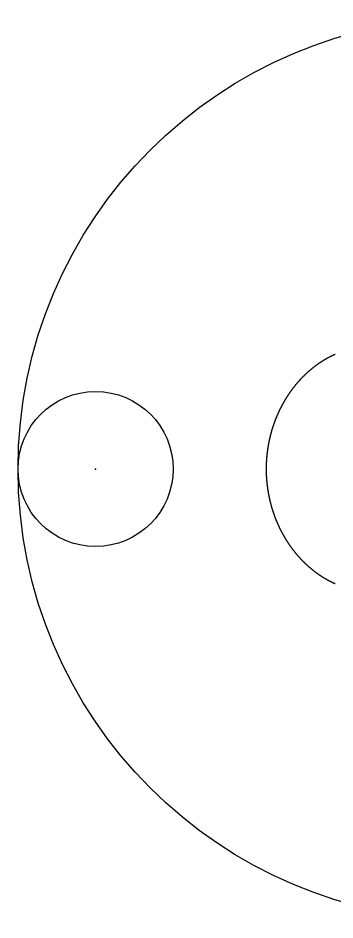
# Model space of a CAD drawing. Header units: metres. Extents: x -1 to 1, y -1 to 1.
# Drawn here: x -1 to -0.297, y -1 to 1 of the extents above; entities that cross this region are included whole.
import ezdxf

# ---------------------------------------------------------------- set-up
doc = ezdxf.new("R2010")
doc.units = ezdxf.units.M

msp = doc.modelspace()

# ---------------------------------------------------------------- linework, layer by layer
at = {"color": 1}
msp.add_lwpolyline([(-0.2967, -0.2546), (-0.2972, -0.2544), (-0.2976, -0.2542), (-0.298, -0.254), (-0.2984, -0.2538), (-0.2989, -0.2536), (-0.2993, -0.2535), (-0.2997, -0.2533), (-0.3001, -0.2531), (-0.3006, -0.2529), (-0.301, -0.2527), (-0.3014, -0.2525), (-0.3019, -0.2523), (-0.3023, -0.2521), (-0.3027, -0.2518), (-0.3031, -0.2516), (-0.3036, -0.2514), (-0.304, -0.2512), (-0.3044, -0.251), (-0.3049, -0.2508), (-0.3053, -0.2506), (-0.3057, -0.2504), (-0.3062, -0.2502), (-0.3066, -0.2499), (-0.307, -0.2497), (-0.3075, -0.2495), (-0.3079, -0.2493), (-0.3083, -0.249), (-0.3088, -0.2488), (-0.3092, -0.2486), (-0.3097, -0.2484), (-0.3101, -0.2481), (-0.3105, -0.2479), (-0.311, -0.2477), (-0.3114, -0.2474), (-0.3118, -0.2472), (-0.3123, -0.2469), (-0.3127, -0.2467), (-0.3132, -0.2465), (-0.3136, -0.2462), (-0.314, -0.246), (-0.3145, -0.2457), (-0.3149, -0.2455), (-0.3154, -0.2452), (-0.3158, -0.245), (-0.3163, -0.2447), (-0.3167, -0.2445), (-0.3171, -0.2442), (-0.3176, -0.244), (-0.318, -0.2437), (-0.3185, -0.2435), (-0.3189, -0.2432), (-0.3194, -0.2429), (-0.3198, -0.2427), (-0.3202, -0.2424), (-0.3207, -0.2421), (-0.3211, -0.2419), (-0.3216, -0.2416), (-0.322, -0.2413), (-0.3225, -0.241), (-0.3229, -0.2408), (-0.3234, -0.2405), (-0.3238, -0.2402), (-0.3243, -0.2399), (-0.3247, -0.2397), (-0.3252, -0.2394), (-0.3256, -0.2391), (-0.326, -0.2388), (-0.3265, -0.2385), (-0.3269, -0.2382), (-0.3274, -0.2379), (-0.3278, -0.2376), (-0.3283, -0.2373), (-0.3287, -0.237), (-0.3292, -0.2367), (-0.3296, -0.2364), (-0.3301, -0.2361), (-0.3305, -0.2358), (-0.331, -0.2355), (-0.3314, -0.2352), (-0.3319, -0.2349), (-0.3323, -0.2346), (-0.3328, -0.2343), (-0.3332, -0.234), (-0.3337, -0.2337), (-0.3341, -0.2334), (-0.3346, -0.2331), (-0.335, -0.2327), (-0.3355, -0.2324), (-0.3359, -0.2321), (-0.3364, -0.2318), (-0.3368, -0.2314), (-0.3373, -0.2311), (-0.3377, -0.2308), (-0.3382, -0.2305), (-0.3386, -0.2301), (-0.3391, -0.2298), (-0.3395, -0.2295), (-0.34, -0.2291), (-0.3404, -0.2288), (-0.3409, -0.2284), (-0.3413, -0.2281), (-0.3418, -0.2278), (-0.3422, -0.2274), (-0.3426, -0.2271), (-0.3431, -0.2267), (-0.3435, -0.2264), (-0.344, -0.226), (-0.3444, -0.2257), (-0.3449, -0.2253), (-0.3453, -0.225), (-0.3458, -0.2246), (-0.3462, -0.2242), (-0.3467, -0.2239), (-0.3471, -0.2235), (-0.3476, -0.2232), (-0.348, -0.2228), (-0.3485, -0.2224), (-0.3489, -0.2221), (-0.3494, -0.2217), (-0.3498, -0.2213), (-0.3503, -0.2209), (-0.3507, -0.2206), (-0.3511, -0.2202), (-0.3516, -0.2198), (-0.352, -0.2194), (-0.3525, -0.2191), (-0.3529, -0.2187), (-0.3534, -0.2183), (-0.3538, -0.2179), (-0.3543, -0.2175), (-0.3547, -0.2171), (-0.3552, -0.2167), (-0.3556, -0.2163), (-0.356, -0.2159), (-0.3565, -0.2155), (-0.3569, -0.2151), (-0.3574, -0.2147), (-0.3578, -0.2143), (-0.3582, -0.2139), (-0.3587, -0.2135), (-0.3591, -0.2131), (-0.3596, -0.2127), (-0.36, -0.2123), (-0.3604, -0.2119), (-0.3609, -0.2115), (-0.3613, -0.2111), (-0.3618, -0.2107), (-0.3622, -0.2102), (-0.3626, -0.2098), (-0.3631, -0.2094), (-0.3635, -0.209), (-0.364, -0.2086), (-0.3644, -0.2081), (-0.3648, -0.2077), (-0.3653, -0.2073), (-0.3657, -0.2068), (-0.3661, -0.2064), (-0.3666, -0.206), (-0.367, -0.2055), (-0.3674, -0.2051), (-0.3679, -0.2047), (-0.3683, -0.2042), (-0.3687, -0.2038), (-0.3692, -0.2033), (-0.3696, -0.2029), (-0.37, -0.2025), (-0.3704, -0.202), (-0.3709, -0.2016), (-0.3713, -0.2011), (-0.3717, -0.2006), (-0.3722, -0.2002), (-0.3726, -0.1997), (-0.373, -0.1993), (-0.3734, -0.1988), (-0.3739, -0.1984), (-0.3743, -0.1979), (-0.3747, -0.1974), (-0.3751, -0.197), (-0.3756, -0.1965), (-0.376, -0.196), (-0.3764, -0.1956), (-0.3768, -0.1951), (-0.3772, -0.1946), (-0.3777, -0.1941), (-0.3781, -0.1937), (-0.3785, -0.1932), (-0.3789, -0.1927), (-0.3793, -0.1922), (-0.3797, -0.1917), (-0.3802, -0.1913), (-0.3806, -0.1908), (-0.381, -0.1903), (-0.3814, -0.1898), (-0.3818, -0.1893), (-0.3822, -0.1888), (-0.3826, -0.1883), (-0.3831, -0.1878), (-0.3835, -0.1873), (-0.3839, -0.1868), (-0.3843, -0.1863), (-0.3847, -0.1858), (-0.3851, -0.1853), (-0.3855, -0.1848), (-0.3859, -0.1843), (-0.3863, -0.1838), (-0.3867, -0.1833), (-0.3871, -0.1828), (-0.3875, -0.1823), (-0.3879, -0.1818), (-0.3883, -0.1812), (-0.3887, -0.1807), (-0.3891, -0.1802), (-0.3895, -0.1797), (-0.3899, -0.1792), (-0.3903, -0.1786), (-0.3907, -0.1781), (-0.3911, -0.1776), (-0.3915, -0.1771), (-0.3919, -0.1765), (-0.3923, -0.176), (-0.3927, -0.1755), (-0.3931, -0.1749), (-0.3935, -0.1744), (-0.3938, -0.1739), (-0.3942, -0.1733), (-0.3946, -0.1728), (-0.395, -0.1722), (-0.3954, -0.1717), (-0.3958, -0.1712), (-0.3962, -0.1706), (-0.3965, -0.1701), (-0.3969, -0.1695), (-0.3973, -0.169), (-0.3977, -0.1684), (-0.3981, -0.1679), (-0.3984, -0.1673), (-0.3988, -0.1668), (-0.3992, -0.1662), (-0.3996, -0.1656), (-0.3999, -0.1651), (-0.4003, -0.1645), (-0.4007, -0.164), (-0.4011, -0.1634), (-0.4014, -0.1628), (-0.4018, -0.1623), (-0.4022, -0.1617), (-0.4025, -0.1611), (-0.4029, -0.1606), (-0.4033, -0.16), (-0.4036, -0.1594), (-0.404, -0.1588), (-0.4043, -0.1583), (-0.4047, -0.1577), (-0.4051, -0.1571), (-0.4054, -0.1565), (-0.4058, -0.1559), (-0.4061, -0.1554), (-0.4065, -0.1548), (-0.4068, -0.1542), (-0.4072, -0.1536), (-0.4075, -0.153), (-0.4079, -0.1524), (-0.4082, -0.1518), (-0.4086, -0.1512), (-0.4089, -0.1506), (-0.4093, -0.15), (-0.4096, -0.1494), (-0.41, -0.1488), (-0.4103, -0.1482), (-0.4106, -0.1476), (-0.411, -0.147), (-0.4113, -0.1464), (-0.4117, -0.1458), (-0.412, -0.1452), (-0.4123, -0.1446), (-0.4127, -0.144), (-0.413, -0.1434), (-0.4133, -0.1428), (-0.4137, -0.1422), (-0.414, -0.1416), (-0.4143, -0.1409), (-0.4146, -0.1403), (-0.415, -0.1397), (-0.4153, -0.1391), (-0.4156, -0.1385), (-0.4159, -0.1379), (-0.4163, -0.1372), (-0.4166, -0.1366), (-0.4169, -0.136), (-0.4172, -0.1354), (-0.4175, -0.1347), (-0.4178, -0.1341), (-0.4181, -0.1335), (-0.4185, -0.1328), (-0.4188, -0.1322), (-0.4191, -0.1316), (-0.4194, -0.1309), (-0.4197, -0.1303), (-0.42, -0.1297), (-0.4203, -0.129), (-0.4206, -0.1284), (-0.4209, -0.1278), (-0.4212, -0.1271), (-0.4215, -0.1265), (-0.4218, -0.1258), (-0.4221, -0.1252), (-0.4224, -0.1245), (-0.4227, -0.1239), (-0.423, -0.1232), (-0.4232, -0.1226), (-0.4235, -0.1219), (-0.4238, -0.1213), (-0.4241, -0.1206), (-0.4244, -0.12), (-0.4247, -0.1193), (-0.425, -0.1187), (-0.4252, -0.118), (-0.4255, -0.1174), (-0.4258, -0.1167), (-0.4261, -0.116), (-0.4263, -0.1154), (-0.4266, -0.1147), (-0.4269, -0.114), (-0.4271, -0.1134), (-0.4274, -0.1127), (-0.4277, -0.112), (-0.4279, -0.1114), (-0.4282, -0.1107), (-0.4285, -0.11), (-0.4287, -0.1094), (-0.429, -0.1087), (-0.4292, -0.108), (-0.4295, -0.1074), (-0.4298, -0.1067), (-0.43, -0.106), (-0.4303, -0.1053), (-0.4305, -0.1046), (-0.4308, -0.104), (-0.431, -0.1033), (-0.4312, -0.1026), (-0.4315, -0.1019), (-0.4317, -0.1012), (-0.432, -0.1006), (-0.4322, -0.0999), (-0.4325, -0.0992), (-0.4327, -0.0985), (-0.4329, -0.0978), (-0.4332, -0.0971), (-0.4334, -0.0964), (-0.4336, -0.0957), (-0.4338, -0.0951), (-0.4341, -0.0944), (-0.4343, -0.0937), (-0.4345, -0.093), (-0.4347, -0.0923), (-0.435, -0.0916), (-0.4352, -0.0909), (-0.4354, -0.0902), (-0.4356, -0.0895), (-0.4358, -0.0888), (-0.436, -0.0881), (-0.4362, -0.0874), (-0.4365, -0.0867), (-0.4367, -0.086), (-0.4369, -0.0853), (-0.4371, -0.0846), (-0.4373, -0.0839), (-0.4375, -0.0832), (-0.4377, -0.0825), (-0.4379, -0.0818), (-0.4381, -0.0811), (-0.4383, -0.0804), (-0.4385, -0.0796), (-0.4386, -0.0789), (-0.4388, -0.0782), (-0.439, -0.0775), (-0.4392, -0.0768), (-0.4394, -0.0761), (-0.4396, -0.0754), (-0.4398, -0.0747), (-0.4399, -0.0739), (-0.4401, -0.0732), (-0.4403, -0.0725), (-0.4405, -0.0718), (-0.4406, -0.0711), (-0.4408, -0.0704), (-0.441, -0.0696), (-0.4411, -0.0689), (-0.4413, -0.0682), (-0.4415, -0.0675), (-0.4416, -0.0668), (-0.4418, -0.066), (-0.442, -0.0653), (-0.4421, -0.0646), (-0.4423, -0.0639), (-0.4424, -0.0631), (-0.4426, -0.0624), (-0.4427, -0.0617), (-0.4429, -0.061), (-0.443, -0.0602), (-0.4432, -0.0595), (-0.4433, -0.0588), (-0.4435, -0.0581), (-0.4436, -0.0573), (-0.4437, -0.0566), (-0.4439, -0.0559), (-0.444, -0.0551), (-0.4441, -0.0544), (-0.4443, -0.0537), (-0.4444, -0.0529), (-0.4445, -0.0522), (-0.4446, -0.0515), (-0.4448, -0.0507), (-0.4449, -0.05), (-0.445, -0.0493), (-0.4451, -0.0485), (-0.4453, -0.0478), (-0.4454, -0.0471), (-0.4455, -0.0463), (-0.4456, -0.0456), (-0.4457, -0.0449), (-0.4458, -0.0441), (-0.4459, -0.0434), (-0.446, -0.0426), (-0.4461, -0.0419), (-0.4462, -0.0412), (-0.4463, -0.0404), (-0.4464, -0.0397), (-0.4465, -0.0389), (-0.4466, -0.0382), (-0.4467, -0.0375), (-0.4468, -0.0367), (-0.4469, -0.036), (-0.447, -0.0352), (-0.4471, -0.0345), (-0.4471, -0.0338), (-0.4472, -0.033), (-0.4473, -0.0323), (-0.4474, -0.0315), (-0.4475, -0.0308), (-0.4475, -0.03), (-0.4476, -0.0293), (-0.4477, -0.0285), (-0.4477, -0.0278), (-0.4478, -0.0271), (-0.4479, -0.0263), (-0.4479, -0.0256), (-0.448, -0.0248), (-0.4481, -0.0241), (-0.4481, -0.0233), (-0.4482, -0.0226), (-0.4482, -0.0218), (-0.4483, -0.0211), (-0.4483, -0.0203), (-0.4484, -0.0196), (-0.4484, -0.0188), (-0.4485, -0.0181), (-0.4485, -0.0173), (-0.4486, -0.0166), (-0.4486, -0.0158), (-0.4486, -0.0151), (-0.4487, -0.0143), (-0.4487, -0.0136), (-0.4487, -0.0128), (-0.4488, -0.0121), (-0.4488, -0.0113), (-0.4488, -0.0106), (-0.4488, -0.0098), (-0.4489, -0.0091), (-0.4489, -0.0083), (-0.4489, -0.0076), (-0.4489, -0.0068), (-0.4489, -0.0061), (-0.449, -0.0053), (-0.449, -0.0046), (-0.449, -0.0038), (-0.449, -0.0031), (-0.449, -0.0023), (-0.449, -0.0016), (-0.449, -0.0008), (-0.449, -0.0001), (-0.449, 0.0008), (-0.449, 0.0016), (-0.449, 0.0023), (-0.449, 0.0031), (-0.449, 0.0038), (-0.449, 0.0046), (-0.449, 0.0053), (-0.4489, 0.0061), (-0.4489, 0.0068), (-0.4489, 0.0076), (-0.4489, 0.0083), (-0.4489, 0.0091), (-0.4488, 0.0098), (-0.4488, 0.0106), (-0.4488, 0.0113), (-0.4488, 0.0121), (-0.4487, 0.0128), (-0.4487, 0.0136), (-0.4487, 0.0143), (-0.4486, 0.0151), (-0.4486, 0.0158), (-0.4486, 0.0166), (-0.4485, 0.0173), (-0.4485, 0.0181), (-0.4484, 0.0188), (-0.4484, 0.0196), (-0.4483, 0.0203), (-0.4483, 0.0211), (-0.4482, 0.0218), (-0.4482, 0.0226), (-0.4481, 0.0233), (-0.4481, 0.0241), (-0.448, 0.0248), (-0.4479, 0.0256), (-0.4479, 0.0263), (-0.4478, 0.0271), (-0.4477, 0.0278), (-0.4477, 0.0285), (-0.4476, 0.0293), (-0.4475, 0.03), (-0.4475, 0.0308), (-0.4474, 0.0315), (-0.4473, 0.0323), (-0.4472, 0.033), (-0.4471, 0.0338), (-0.4471, 0.0345), (-0.447, 0.0352), (-0.4469, 0.036), (-0.4468, 0.0367), (-0.4467, 0.0375), (-0.4466, 0.0382), (-0.4465, 0.0389), (-0.4464, 0.0397), (-0.4463, 0.0404), (-0.4462, 0.0412), (-0.4461, 0.0419), (-0.446, 0.0426), (-0.4459, 0.0434), (-0.4458, 0.0441), (-0.4457, 0.0449), (-0.4456, 0.0456), (-0.4455, 0.0463), (-0.4454, 0.0471), (-0.4453, 0.0478), (-0.4451, 0.0485), (-0.445, 0.0493), (-0.4449, 0.05), (-0.4448, 0.0507), (-0.4446, 0.0515), (-0.4445, 0.0522), (-0.4444, 0.0529), (-0.4443, 0.0537), (-0.4441, 0.0544), (-0.444, 0.0551), (-0.4439, 0.0559), (-0.4437, 0.0566), (-0.4436, 0.0573), (-0.4435, 0.0581), (-0.4433, 0.0588), (-0.4432, 0.0595), (-0.443, 0.0602), (-0.4429, 0.061), (-0.4427, 0.0617), (-0.4426, 0.0624), (-0.4424, 0.0631), (-0.4423, 0.0639), (-0.4421, 0.0646), (-0.442, 0.0653), (-0.4418, 0.066), (-0.4416, 0.0668), (-0.4415, 0.0675), (-0.4413, 0.0682), (-0.4411, 0.0689), (-0.441, 0.0696), (-0.4408, 0.0704), (-0.4406, 0.0711), (-0.4405, 0.0718), (-0.4403, 0.0725), (-0.4401, 0.0732), (-0.4399, 0.0739), (-0.4398, 0.0747), (-0.4396, 0.0754), (-0.4394, 0.0761), (-0.4392, 0.0768), (-0.439, 0.0775), (-0.4388, 0.0782), (-0.4386, 0.0789), (-0.4385, 0.0796), (-0.4383, 0.0804), (-0.4381, 0.0811), (-0.4379, 0.0818), (-0.4377, 0.0825), (-0.4375, 0.0832), (-0.4373, 0.0839), (-0.4371, 0.0846), (-0.4369, 0.0853), (-0.4367, 0.086), (-0.4365, 0.0867), (-0.4362, 0.0874), (-0.436, 0.0881), (-0.4358, 0.0888), (-0.4356, 0.0895), (-0.4354, 0.0902), (-0.4352, 0.0909), (-0.435, 0.0916), (-0.4347, 0.0923), (-0.4345, 0.093), (-0.4343, 0.0937), (-0.4341, 0.0944), (-0.4338, 0.0951), (-0.4336, 0.0957), (-0.4334, 0.0964), (-0.4332, 0.0971), (-0.4329, 0.0978), (-0.4327, 0.0985), (-0.4325, 0.0992), (-0.4322, 0.0999), (-0.432, 0.1006), (-0.4317, 0.1012), (-0.4315, 0.1019), (-0.4312, 0.1026), (-0.431, 0.1033), (-0.4308, 0.104), (-0.4305, 0.1046), (-0.4303, 0.1053), (-0.43, 0.106), (-0.4298, 0.1067), (-0.4295, 0.1074), (-0.4292, 0.108), (-0.429, 0.1087), (-0.4287, 0.1094), (-0.4285, 0.11), (-0.4282, 0.1107), (-0.4279, 0.1114), (-0.4277, 0.112), (-0.4274, 0.1127), (-0.4271, 0.1134), (-0.4269, 0.114), (-0.4266, 0.1147), (-0.4263, 0.1154), (-0.4261, 0.116), (-0.4258, 0.1167), (-0.4255, 0.1174), (-0.4252, 0.118), (-0.425, 0.1187), (-0.4247, 0.1193), (-0.4244, 0.12), (-0.4241, 0.1206), (-0.4238, 0.1213), (-0.4235, 0.1219), (-0.4232, 0.1226), (-0.423, 0.1232), (-0.4227, 0.1239), (-0.4224, 0.1245), (-0.4221, 0.1252), (-0.4218, 0.1258), (-0.4215, 0.1265), (-0.4212, 0.1271), (-0.4209, 0.1278), (-0.4206, 0.1284), (-0.4203, 0.129), (-0.42, 0.1297), (-0.4197, 0.1303), (-0.4194, 0.1309), (-0.4191, 0.1316), (-0.4188, 0.1322), (-0.4185, 0.1328), (-0.4181, 0.1335), (-0.4178, 0.1341), (-0.4175, 0.1347), (-0.4172, 0.1354), (-0.4169, 0.136), (-0.4166, 0.1366), (-0.4163, 0.1372), (-0.4159, 0.1379), (-0.4156, 0.1385), (-0.4153, 0.1391), (-0.415, 0.1397), (-0.4146, 0.1403), (-0.4143, 0.1409), (-0.414, 0.1416), (-0.4137, 0.1422), (-0.4133, 0.1428), (-0.413, 0.1434), (-0.4127, 0.144), (-0.4123, 0.1446), (-0.412, 0.1452), (-0.4117, 0.1458), (-0.4113, 0.1464), (-0.411, 0.147), (-0.4106, 0.1476), (-0.4103, 0.1482), (-0.41, 0.1488), (-0.4096, 0.1494), (-0.4093, 0.15), (-0.4089, 0.1506), (-0.4086, 0.1512), (-0.4082, 0.1518), (-0.4079, 0.1524), (-0.4075, 0.153), (-0.4072, 0.1536), (-0.4068, 0.1542), (-0.4065, 0.1548), (-0.4061, 0.1554), (-0.4058, 0.1559), (-0.4054, 0.1565), (-0.4051, 0.1571), (-0.4047, 0.1577), (-0.4043, 0.1583), (-0.404, 0.1588), (-0.4036, 0.1594), (-0.4033, 0.16), (-0.4029, 0.1606), (-0.4025, 0.1611), (-0.4022, 0.1617), (-0.4018, 0.1623), (-0.4014, 0.1628), (-0.4011, 0.1634), (-0.4007, 0.164), (-0.4003, 0.1645), (-0.3999, 0.1651), (-0.3996, 0.1656), (-0.3992, 0.1662), (-0.3988, 0.1668), (-0.3984, 0.1673), (-0.3981, 0.1679), (-0.3977, 0.1684), (-0.3973, 0.169), (-0.3969, 0.1695), (-0.3965, 0.1701), (-0.3962, 0.1706), (-0.3958, 0.1712), (-0.3954, 0.1717), (-0.395, 0.1722), (-0.3946, 0.1728), (-0.3942, 0.1733), (-0.3938, 0.1739), (-0.3935, 0.1744), (-0.3931, 0.1749), (-0.3927, 0.1755), (-0.3923, 0.176), (-0.3919, 0.1765), (-0.3915, 0.1771), (-0.3911, 0.1776), (-0.3907, 0.1781), (-0.3903, 0.1786), (-0.3899, 0.1792), (-0.3895, 0.1797), (-0.3891, 0.1802), (-0.3887, 0.1807), (-0.3883, 0.1812), (-0.3879, 0.1818), (-0.3875, 0.1823), (-0.3871, 0.1828), (-0.3867, 0.1833), (-0.3863, 0.1838), (-0.3859, 0.1843), (-0.3855, 0.1848), (-0.3851, 0.1853), (-0.3847, 0.1858), (-0.3843, 0.1863), (-0.3839, 0.1868), (-0.3835, 0.1873), (-0.3831, 0.1878), (-0.3826, 0.1883), (-0.3822, 0.1888), (-0.3818, 0.1893), (-0.3814, 0.1898), (-0.381, 0.1903), (-0.3806, 0.1908), (-0.3802, 0.1913), (-0.3797, 0.1917), (-0.3793, 0.1922), (-0.3789, 0.1927), (-0.3785, 0.1932), (-0.3781, 0.1937), (-0.3777, 0.1941), (-0.3772, 0.1946), (-0.3768, 0.1951), (-0.3764, 0.1956), (-0.376, 0.196), (-0.3756, 0.1965), (-0.3751, 0.197), (-0.3747, 0.1974), (-0.3743, 0.1979), (-0.3739, 0.1984), (-0.3734, 0.1988), (-0.373, 0.1993), (-0.3726, 0.1997), (-0.3722, 0.2002), (-0.3717, 0.2006), (-0.3713, 0.2011), (-0.3709, 0.2016), (-0.3704, 0.202), (-0.37, 0.2025), (-0.3696, 0.2029), (-0.3692, 0.2033), (-0.3687, 0.2038), (-0.3683, 0.2042), (-0.3679, 0.2047), (-0.3674, 0.2051), (-0.367, 0.2055), (-0.3666, 0.206), (-0.3661, 0.2064), (-0.3657, 0.2068), (-0.3653, 0.2073), (-0.3648, 0.2077), (-0.3644, 0.2081), (-0.364, 0.2086), (-0.3635, 0.209), (-0.3631, 0.2094), (-0.3626, 0.2098), (-0.3622, 0.2102), (-0.3618, 0.2107), (-0.3613, 0.2111), (-0.3609, 0.2115), (-0.3604, 0.2119), (-0.36, 0.2123), (-0.3596, 0.2127), (-0.3591, 0.2131), (-0.3587, 0.2135), (-0.3582, 0.2139), (-0.3578, 0.2143), (-0.3574, 0.2147), (-0.3569, 0.2151), (-0.3565, 0.2155), (-0.356, 0.2159), (-0.3556, 0.2163), (-0.3552, 0.2167), (-0.3547, 0.2171), (-0.3543, 0.2175), (-0.3538, 0.2179), (-0.3534, 0.2183), (-0.3529, 0.2187), (-0.3525, 0.2191), (-0.352, 0.2194), (-0.3516, 0.2198), (-0.3511, 0.2202), (-0.3507, 0.2206), (-0.3503, 0.2209), (-0.3498, 0.2213), (-0.3494, 0.2217), (-0.3489, 0.2221), (-0.3485, 0.2224), (-0.348, 0.2228), (-0.3476, 0.2232), (-0.3471, 0.2235), (-0.3467, 0.2239), (-0.3462, 0.2242), (-0.3458, 0.2246), (-0.3453, 0.225), (-0.3449, 0.2253), (-0.3444, 0.2257), (-0.344, 0.226), (-0.3435, 0.2264), (-0.3431, 0.2267), (-0.3426, 0.2271), (-0.3422, 0.2274), (-0.3418, 0.2278), (-0.3413, 0.2281), (-0.3409, 0.2284), (-0.3404, 0.2288), (-0.34, 0.2291), (-0.3395, 0.2295), (-0.3391, 0.2298), (-0.3386, 0.2301), (-0.3382, 0.2305), (-0.3377, 0.2308), (-0.3373, 0.2311), (-0.3368, 0.2314), (-0.3364, 0.2318), (-0.3359, 0.2321), (-0.3355, 0.2324), (-0.335, 0.2327), (-0.3346, 0.2331), (-0.3341, 0.2334), (-0.3337, 0.2337), (-0.3332, 0.234), (-0.3328, 0.2343), (-0.3323, 0.2346), (-0.3319, 0.2349), (-0.3314, 0.2352), (-0.331, 0.2355), (-0.3305, 0.2358), (-0.3301, 0.2361), (-0.3296, 0.2364), (-0.3292, 0.2367), (-0.3287, 0.237), (-0.3283, 0.2373), (-0.3278, 0.2376), (-0.3274, 0.2379), (-0.3269, 0.2382), (-0.3265, 0.2385), (-0.326, 0.2388), (-0.3256, 0.2391), (-0.3252, 0.2394), (-0.3247, 0.2397), (-0.3243, 0.2399), (-0.3238, 0.2402), (-0.3234, 0.2405), (-0.3229, 0.2408), (-0.3225, 0.241), (-0.322, 0.2413), (-0.3216, 0.2416), (-0.3211, 0.2419), (-0.3207, 0.2421), (-0.3202, 0.2424), (-0.3198, 0.2427), (-0.3194, 0.2429), (-0.3189, 0.2432), (-0.3185, 0.2435), (-0.318, 0.2437), (-0.3176, 0.244), (-0.3171, 0.2442), (-0.3167, 0.2445), (-0.3163, 0.2447), (-0.3158, 0.245), (-0.3154, 0.2452), (-0.3149, 0.2455), (-0.3145, 0.2457), (-0.314, 0.246), (-0.3136, 0.2462), (-0.3132, 0.2465), (-0.3127, 0.2467), (-0.3123, 0.2469), (-0.3118, 0.2472), (-0.3114, 0.2474), (-0.311, 0.2477), (-0.3105, 0.2479), (-0.3101, 0.2481), (-0.3097, 0.2484), (-0.3092, 0.2486), (-0.3088, 0.2488), (-0.3083, 0.249), (-0.3079, 0.2493), (-0.3075, 0.2495), (-0.307, 0.2497), (-0.3066, 0.2499), (-0.3062, 0.2502), (-0.3057, 0.2504), (-0.3053, 0.2506), (-0.3049, 0.2508), (-0.3044, 0.251), (-0.304, 0.2512), (-0.3036, 0.2514), (-0.3031, 0.2516), (-0.3027, 0.2518), (-0.3023, 0.2521), (-0.3019, 0.2523), (-0.3014, 0.2525), (-0.301, 0.2527), (-0.3006, 0.2529), (-0.3001, 0.2531), (-0.2997, 0.2533), (-0.2993, 0.2535), (-0.2989, 0.2536), (-0.2984, 0.2538), (-0.298, 0.254), (-0.2976, 0.2542), (-0.2972, 0.2544), (-0.2967, 0.2546)], dxfattribs=at)
at = {"color": 7}
msp.add_circle((0, 0), 1, dxfattribs=at)
at = {"color": 4}
msp.add_circle((-0.828, 0), 0.172, dxfattribs=at)
at = {"color": 2}
msp.add_point((-0.828, 0), dxfattribs=at)

doc.saveas('drawing.dxf')
